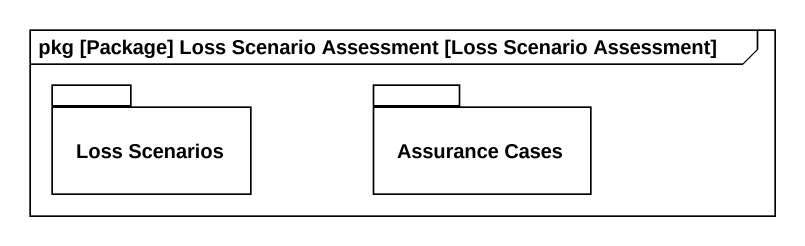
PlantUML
@startuml
mainframe pkg [Package] Loss Scenario Assessment [Loss Scenario Assessment]
package "Loss Scenarios" as Loss_Scenarios {
}
package "Assurance Cases" as Assurance_Cases {
}
@enduml
